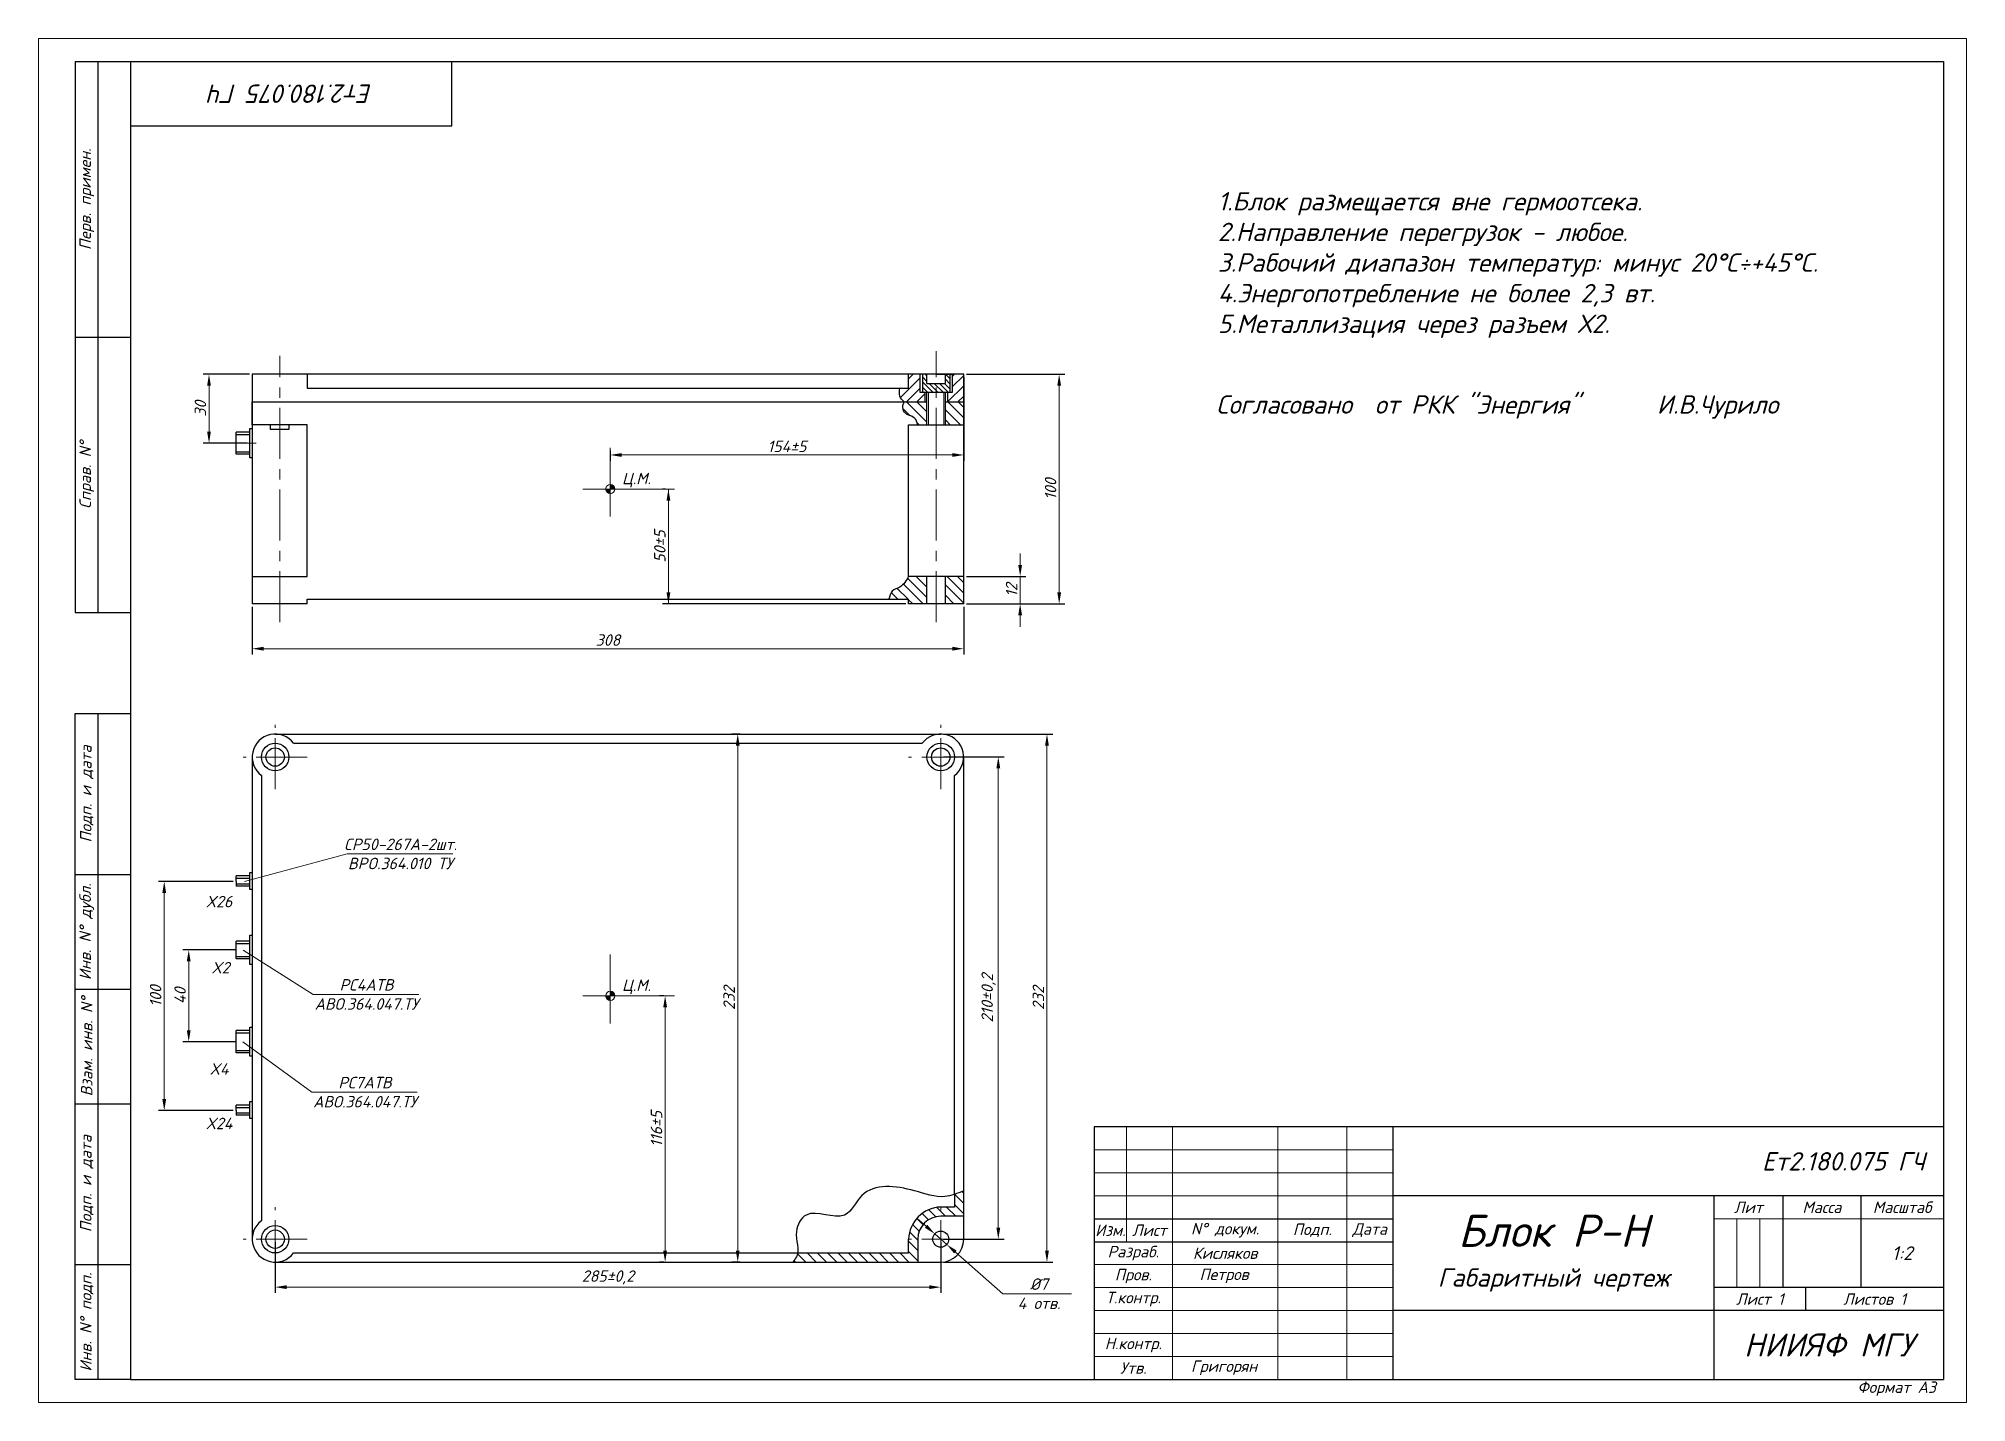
# Model space of a CAD drawing. Header units: millimetres. Extents: x 133 to 553, y -1 to 296.
import ezdxf

# ---------------------------------------------------------------- set-up
doc = ezdxf.new("R2010")
doc.units = ezdxf.units.MM
for name, pattern in [('ACAD_ISO10W100', [18, 12, -3, 0, -3]), ('CENTER', [50.8, 31.75, -6.35, 6.35, -6.35]), ('CENTER2', [28.575, 19.05, -3.175, 3.175, -3.175])]:
    doc.linetypes.add(name, pattern=pattern)
doc.styles.add('Тип А Наклон', font='isocpeur.ttf', dxfattribs={"oblique": 15, "height": 2.5})
doc.dimstyles.new('ISO-25', dxfattribs={"dimtxt": 5, "dimasz": 2.5, "dimexe": 1.25, "dimexo": 0.625, "dimtad": 1, "dimtxsty": 'Тип А Наклон', "dimcen": 2.5, "dimadec": 0, "dimazin": 0, "dimtfac": 1, "dimtmove": 0, "dimatfit": 3, "dimfxl": 1, "dimlwd": 15, "dimarcsym": 0})

# ---------------------------------------------------------------- blocks, each defined once
blk = doc.blocks.new('*D6')
at = {"color": 0, "linetype": 'Continuous', "lineweight": -2, "ltscale": 0.35}
for p, q in [((184.18, 34.11), (184.18, 23.04)), ((329.18, 34.11), (329.18, 23.04))]:
    blk.add_line(p, q, dxfattribs=at)
at = {"color": 0, "linetype": 'Continuous', "lineweight": 15, "ltscale": 0.35}
blk.add_line((186.68, 24.29), (326.68, 24.29), dxfattribs=at)
for points in [[(186.68, 24.7), (186.68, 23.87), (184.18, 24.29)], [(326.68, 24.7), (326.68, 23.87), (329.18, 24.29)]]:
    blk.add_solid(points, dxfattribs=at)
at = {"layer": 'Defpoints', "color": 0, "linetype": 'Continuous', "lineweight": 15, "ltscale": 0.35}
for p in [(184.18, 34.74), (329.18, 34.74), (329.18, 24.29)]:
    blk.add_point(p, dxfattribs=at)
at = {"color": 0, "linetype": 'Continuous', "lineweight": 15, "ltscale": 0.35, "insert": (256.68, 26.41), "char_height": 2.5, "attachment_point": 5, "style": 'Тип А Наклон'}
blk.add_mtext('285%%p0,2', dxfattribs=at)
blk = doc.blocks.new('*D7')
at = {"color": 0, "linetype": 'Continuous', "lineweight": -2, "ltscale": 0.35}
for p, q in [((329.81, 139.74), (342.97, 139.74)), ((329.81, 34.74), (342.97, 34.74))]:
    blk.add_line(p, q, dxfattribs=at)
at = {"color": 0, "linetype": 'Continuous', "lineweight": 15, "ltscale": 0.35}
blk.add_line((341.72, 37.24), (341.72, 137.24), dxfattribs=at)
at = {"color": 0, "linetype": 'Continuous', "lineweight": 30, "ltscale": 0.35}
for points in [[(341.3, 137.24), (342.14, 137.24), (341.72, 139.74)], [(341.3, 37.24), (342.14, 37.24), (341.72, 34.74)]]:
    blk.add_solid(points, dxfattribs=at)
at = {"layer": 'Defpoints', "color": 0, "linetype": 'Continuous', "lineweight": 30, "ltscale": 0.35}
for p in [(329.18, 139.74), (341.72, 139.74), (329.18, 34.74)]:
    blk.add_point(p, dxfattribs=at)
at = {"color": 0, "linetype": 'Continuous', "lineweight": 15, "ltscale": 0.35, "insert": (339.59, 87.24), "char_height": 2.5, "attachment_point": 5, "rotation": 90, "style": 'Тип А Наклон'}
blk.add_mtext('210%%p0,2', dxfattribs=at)
blk = doc.blocks.new('*D8')
at = {"color": 0, "linetype": 'Continuous', "lineweight": 15, "ltscale": 0.35}
for p, q in [((346.48, 181.58), (346.48, 184.08)), ((346.48, 173.08), (346.48, 179.08)), ((346.48, 170.58), (346.48, 168.08))]:
    blk.add_line(p, q, dxfattribs=at)
at = {"color": 0, "linetype": 'Continuous', "lineweight": -2, "ltscale": 0.35}
for p, q in [((334.81, 179.08), (347.73, 179.08)), ((334.81, 173.08), (347.73, 173.08))]:
    blk.add_line(p, q, dxfattribs=at)
at = {"color": 0, "linetype": 'Continuous', "lineweight": 15, "ltscale": 0.35}
for points in [[(346.06, 181.58), (346.9, 181.58), (346.48, 179.08)], [(346.06, 170.58), (346.9, 170.58), (346.48, 173.08)]]:
    blk.add_solid(points, dxfattribs=at)
at = {"layer": 'Defpoints', "color": 0, "linetype": 'Continuous', "lineweight": 15, "ltscale": 0.35}
for p in [(334.18, 179.08), (346.48, 179.08), (334.18, 173.08)]:
    blk.add_point(p, dxfattribs=at)
at = {"color": 0, "linetype": 'Continuous', "lineweight": 15, "ltscale": 0.35, "insert": (344.61, 176.08), "char_height": 2.5, "attachment_point": 5, "rotation": 90, "style": 'Тип А Наклон'}
blk.add_mtext('12', dxfattribs=at)
blk = doc.blocks.new('*D9')
at = {"color": 0, "linetype": 'Continuous', "lineweight": -2, "ltscale": 0.35}
for p, q in [((179.18, 172.46), (179.18, 162.07)), ((334.18, 172.46), (334.18, 162.07))]:
    blk.add_line(p, q, dxfattribs=at)
at = {"color": 0, "linetype": 'Continuous', "lineweight": 15, "ltscale": 0.35}
blk.add_line((181.68, 163.32), (331.68, 163.32), dxfattribs=at)
at = {"color": 0, "linetype": 'Continuous', "lineweight": 30, "ltscale": 0.35}
for points in [[(181.68, 163.74), (181.68, 162.9), (179.18, 163.32)], [(331.68, 163.74), (331.68, 162.9), (334.18, 163.32)]]:
    blk.add_solid(points, dxfattribs=at)
at = {"layer": 'Defpoints', "color": 0, "linetype": 'Continuous', "lineweight": 30, "ltscale": 0.35}
for p in [(179.18, 173.08), (334.18, 173.08), (334.18, 163.32)]:
    blk.add_point(p, dxfattribs=at)
at = {"color": 0, "linetype": 'Continuous', "lineweight": 15, "ltscale": 0.35, "insert": (256.68, 165.2), "char_height": 2.5, "attachment_point": 5, "style": 'Тип А Наклон'}
blk.add_mtext('308', dxfattribs=at)
blk = doc.blocks.new('*D10')
at = {"color": 0, "linetype": 'Continuous', "lineweight": -2, "ltscale": 0.35}
for p, q in [((285.51, 144.74), (283.7, 144.74)), ((285.51, 29.74), (283.7, 29.74))]:
    blk.add_line(p, q, dxfattribs=at)
at = {"color": 0, "linetype": 'Continuous', "lineweight": 15, "ltscale": 0.35}
blk.add_line((284.95, 32.24), (284.95, 142.24), dxfattribs=at)
at = {"color": 0, "linetype": 'Continuous', "lineweight": 30, "ltscale": 0.35}
for points in [[(284.54, 142.24), (285.37, 142.24), (284.95, 144.74)], [(284.54, 32.24), (285.37, 32.24), (284.95, 29.74)]]:
    blk.add_solid(points, dxfattribs=at)
at = {"layer": 'Defpoints', "color": 0, "linetype": 'Continuous', "lineweight": 30, "ltscale": 0.35}
for p in [(284.95, 144.74), (286.13, 144.74), (286.13, 29.74)]:
    blk.add_point(p, dxfattribs=at)
at = {"color": 0, "linetype": 'Continuous', "lineweight": 30, "ltscale": 0.35, "insert": (283.08, 87.24), "char_height": 2.5, "attachment_point": 5, "rotation": 90, "style": 'Тип А Наклон'}
blk.add_mtext('232', dxfattribs=at)
blk = doc.blocks.new('*D11')
at = {"color": 0, "linetype": 'Continuous', "lineweight": -2, "ltscale": 0.35}
for p, q in [((268.86, 87.74), (267.89, 87.74)), ((268.86, 29.74), (267.89, 29.74))]:
    blk.add_line(p, q, dxfattribs=at)
at = {"color": 0, "linetype": 'Continuous', "lineweight": 15, "ltscale": 0.35}
blk.add_line((269.14, 85.24), (269.14, 32.24), dxfattribs=at)
for points in [[(268.72, 85.24), (269.55, 85.24), (269.14, 87.74)], [(268.72, 32.24), (269.55, 32.24), (269.14, 29.74)]]:
    blk.add_solid(points, dxfattribs=at)
at = {"layer": 'Defpoints', "color": 0, "linetype": 'Continuous', "lineweight": 15, "ltscale": 0.35}
for p in [(269.48, 87.74), (269.14, 29.74), (269.48, 29.74)]:
    blk.add_point(p, dxfattribs=at)
at = {"color": 0, "linetype": 'Continuous', "lineweight": 15, "ltscale": 0.35, "insert": (267.26, 58.74), "char_height": 2.5, "attachment_point": 5, "rotation": 90, "style": 'Тип А Наклон'}
blk.add_mtext('116%%p5', dxfattribs=at)
blk = doc.blocks.new('*D12')
at = {"color": 0, "linetype": 'Continuous', "lineweight": -2, "ltscale": 0.35}
for p, q in [((269.23, 198.08), (268.6, 198.08)), ((321.56, 173.08), (268.6, 173.08))]:
    blk.add_line(p, q, dxfattribs=at)
at = {"color": 0, "linetype": 'Continuous', "lineweight": 15, "ltscale": 0.35}
blk.add_line((269.85, 175.58), (269.85, 195.58), dxfattribs=at)
for points in [[(269.44, 195.58), (270.27, 195.58), (269.85, 198.08)], [(269.44, 175.58), (270.27, 175.58), (269.85, 173.08)]]:
    blk.add_solid(points, dxfattribs=at)
at = {"layer": 'Defpoints', "color": 0, "linetype": 'Continuous', "lineweight": 15, "ltscale": 0.35}
for p in [(269.85, 198.08), (269.85, 198.08), (322.18, 173.08)]:
    blk.add_point(p, dxfattribs=at)
at = {"color": 0, "linetype": 'Continuous', "lineweight": 15, "ltscale": 0.35, "insert": (267.98, 185.58), "char_height": 2.5, "attachment_point": 5, "rotation": 90, "style": 'Тип А Наклон'}
blk.add_mtext('50%%p5', dxfattribs=at)
blk = doc.blocks.new('*D13')
at = {"color": 0, "linetype": 'Continuous', "lineweight": -2, "ltscale": 0.35}
for p, q in [((334.18, 222.46), (334.18, 204.26)), ((257.18, 206.46), (257.18, 204.26))]:
    blk.add_line(p, q, dxfattribs=at)
at = {"color": 0, "linetype": 'Continuous', "lineweight": 15, "ltscale": 0.35}
blk.add_line((259.68, 205.51), (331.68, 205.51), dxfattribs=at)
for points in [[(259.68, 205.92), (259.68, 205.09), (257.18, 205.51)], [(331.68, 205.92), (331.68, 205.09), (334.18, 205.51)]]:
    blk.add_solid(points, dxfattribs=at)
at = {"layer": 'Defpoints', "color": 0, "linetype": 'Continuous', "lineweight": 15, "ltscale": 0.35}
for p in [(334.18, 223.08), (257.18, 207.08), (334.18, 205.51)]:
    blk.add_point(p, dxfattribs=at)
at = {"color": 0, "linetype": 'Continuous', "lineweight": 15, "ltscale": 0.35, "insert": (295.68, 207.38), "char_height": 2.5, "attachment_point": 5, "style": 'Тип А Наклон'}
blk.add_mtext('154%%p5', dxfattribs=at)
blk = doc.blocks.new('*D15')
at = {"color": 0, "linetype": 'Continuous', "lineweight": 15, "ltscale": 0.35}
for p, q in [((325.99, 37.54), (324.11, 39.19)), ((327.87, 35.89), (330.5, 33.58)), ((342.69, 22.86), (332.37, 31.93))]:
    blk.add_line(p, q, dxfattribs=at)
for points in [[(326.26, 37.86), (325.71, 37.23), (327.87, 35.89)], [(332.65, 32.24), (332.1, 31.62), (330.5, 33.58)]]:
    blk.add_solid(points, dxfattribs=at)
at = {"layer": 'Defpoints', "color": 0, "linetype": 'Continuous', "lineweight": 15, "ltscale": 0.35}
for p in [(327.87, 35.89), (330.5, 33.58)]:
    blk.add_point(p, dxfattribs=at)
blk = doc.blocks.new('*D16')
at = {"color": 0, "linetype": 'Continuous', "lineweight": -2, "ltscale": 0.35}
for p, q in [((334.81, 223.08), (356.23, 223.08)), ((334.81, 173.08), (356.23, 173.08))]:
    blk.add_line(p, q, dxfattribs=at)
at = {"color": 0, "linetype": 'Continuous', "lineweight": 15, "ltscale": 0.35}
blk.add_line((354.98, 175.58), (354.98, 220.58), dxfattribs=at)
at = {"color": 0, "linetype": 'Continuous', "lineweight": 30, "ltscale": 0.35}
for points in [[(354.57, 220.58), (355.4, 220.58), (354.98, 223.08)], [(354.57, 175.58), (355.4, 175.58), (354.98, 173.08)]]:
    blk.add_solid(points, dxfattribs=at)
at = {"layer": 'Defpoints', "color": 0, "linetype": 'Continuous', "lineweight": 30, "ltscale": 0.35}
for p in [(334.18, 223.08), (354.98, 223.08), (334.18, 173.08)]:
    blk.add_point(p, dxfattribs=at)
at = {"color": 0, "linetype": 'Continuous', "lineweight": 15, "ltscale": 0.35, "insert": (353.11, 198.08), "char_height": 2.5, "attachment_point": 5, "rotation": 90, "style": 'Тип А Наклон'}
blk.add_mtext('100', dxfattribs=at)
blk = doc.blocks.new('*D17')
at = {"color": 0, "linetype": 'Continuous', "lineweight": -2, "ltscale": 0.35}
for p, q in [((175.68, 97.74), (164.1, 97.74)), ((175.68, 77.74), (164.1, 77.74))]:
    blk.add_line(p, q, dxfattribs=at)
at = {"color": 0, "linetype": 'Continuous', "lineweight": 15, "ltscale": 0.35}
blk.add_line((165.35, 95.24), (165.35, 80.24), dxfattribs=at)
at = {"color": 0, "linetype": 'Continuous', "lineweight": 30, "ltscale": 0.35}
for points in [[(164.93, 95.24), (165.76, 95.24), (165.35, 97.74)], [(164.93, 80.24), (165.76, 80.24), (165.35, 77.74)]]:
    blk.add_solid(points, dxfattribs=at)
at = {"layer": 'Defpoints', "color": 0, "linetype": 'Continuous', "lineweight": 30, "ltscale": 0.35}
for p in [(176.31, 97.74), (165.35, 77.74), (176.31, 77.74)]:
    blk.add_point(p, dxfattribs=at)
at = {"color": 0, "linetype": 'Continuous', "lineweight": 15, "ltscale": 0.35, "insert": (163.47, 87.74), "char_height": 2.5, "attachment_point": 5, "rotation": 90, "style": 'Тип А Наклон'}
blk.add_mtext('40', dxfattribs=at)
blk = doc.blocks.new('*D18')
at = {"color": 0, "linetype": 'Continuous', "lineweight": -2, "ltscale": 0.35}
for p, q in [((329.81, 144.74), (353.57, 144.74)), ((329.81, 29.74), (353.57, 29.74))]:
    blk.add_line(p, q, dxfattribs=at)
at = {"color": 0, "linetype": 'Continuous', "lineweight": 15, "ltscale": 0.35}
blk.add_line((352.32, 142.24), (352.32, 32.24), dxfattribs=at)
at = {"color": 0, "linetype": 'Continuous', "lineweight": 30, "ltscale": 0.35}
for points in [[(351.91, 142.24), (352.74, 142.24), (352.32, 144.74)], [(351.91, 32.24), (352.74, 32.24), (352.32, 29.74)]]:
    blk.add_solid(points, dxfattribs=at)
at = {"layer": 'Defpoints', "color": 0, "linetype": 'Continuous', "lineweight": 30, "ltscale": 0.35}
for p in [(329.18, 144.74), (329.18, 29.74), (352.32, 29.74)]:
    blk.add_point(p, dxfattribs=at)
at = {"color": 0, "linetype": 'Continuous', "lineweight": 15, "ltscale": 0.35, "insert": (350.45, 87.24), "char_height": 2.5, "attachment_point": 5, "rotation": 90, "style": 'Тип А Наклон'}
blk.add_mtext('232', dxfattribs=at)
blk = doc.blocks.new('*D24')
at = {"color": 0, "linetype": 'Continuous', "lineweight": -2, "ltscale": 0.35}
for p, q in [((178.56, 223.08), (168.52, 223.08)), ((178.06, 208.08), (168.52, 208.08))]:
    blk.add_line(p, q, dxfattribs=at)
at = {"color": 0, "linetype": 'Continuous', "lineweight": 15, "ltscale": 0.35}
blk.add_line((169.77, 210.58), (169.77, 220.58), dxfattribs=at)
for points in [[(169.35, 220.58), (170.18, 220.58), (169.77, 223.08)], [(169.35, 210.58), (170.18, 210.58), (169.77, 208.08)]]:
    blk.add_solid(points, dxfattribs=at)
at = {"layer": 'Defpoints', "color": 0, "linetype": 'Continuous', "lineweight": 15, "ltscale": 0.35}
for p in [(169.77, 223.08), (179.18, 223.08), (178.68, 208.08)]:
    blk.add_point(p, dxfattribs=at)
at = {"color": 0, "linetype": 'Continuous', "lineweight": 15, "ltscale": 0.35, "insert": (167.89, 215.58), "char_height": 2.5, "attachment_point": 5, "rotation": 90, "style": 'Тип А Наклон'}
blk.add_mtext('30', dxfattribs=at)
blk = doc.blocks.new('*D25')
at = {"color": 0, "linetype": 'Continuous', "lineweight": -2, "ltscale": 0.35}
for p, q in [((175.06, 112.64), (158.77, 112.64)), ((175.06, 62.74), (158.77, 62.74))]:
    blk.add_line(p, q, dxfattribs=at)
at = {"color": 0, "linetype": 'Continuous', "lineweight": 15, "ltscale": 0.35}
blk.add_line((160.02, 110.14), (160.02, 65.24), dxfattribs=at)
for points in [[(159.6, 110.14), (160.43, 110.14), (160.02, 112.64)], [(159.6, 65.24), (160.43, 65.24), (160.02, 62.74)]]:
    blk.add_solid(points, dxfattribs=at)
at = {"layer": 'Defpoints', "color": 0, "linetype": 'Continuous', "lineweight": 15, "ltscale": 0.35}
for p in [(175.68, 112.64), (160.02, 62.74), (175.68, 62.74)]:
    blk.add_point(p, dxfattribs=at)
at = {"color": 0, "linetype": 'Continuous', "lineweight": 15, "ltscale": 0.35, "insert": (158.14, 87.69), "char_height": 2.5, "attachment_point": 5, "rotation": 90, "style": 'Тип А Наклон'}
blk.add_mtext('100', dxfattribs=at)

msp = doc.modelspace()

# ---------------------------------------------------------------- hatches: boundary and pattern name
at = {"linetype": 'Continuous', "lineweight": 15, "ltscale": 0.35}
h = msp.add_hatch(dxfattribs=at)
h.set_pattern_fill('ANSI31', color=256, scale=0.5, style=0)
h.set_pattern_definition([(45, (4, -40), (-1.122532, 1.122532), [])])
edge = h.paths.add_edge_path()
edge.add_line((325.681, 219.08), (324.681, 219.08))
edge.add_line((324.681, 219.08), (324.681, 223.08))
edge.add_line((324.681, 223.08), (322.181, 223.08))
edge.add_line((322.181, 223.08), (322.181, 220.08))
edge.add_line((322.181, 220.08), (320.281, 220.08))
edge.add_spline(control_points=[(320.281, 220.08), (320.188, 219.462), (320.014, 218.306), (320.815, 217.469), (321.188, 217.08)], knot_values=[0, 0, 0, 0, 1.7641086, 3.2966408, 3.2966408, 3.2966408, 3.2966408], degree=3, periodic=0)
edge.add_line((321.188, 217.08), (325.681, 217.08))
edge.add_line((325.681, 217.08), (325.681, 219.08))
h.paths.add_polyline_path([(334.181, 223.08), (331.681, 223.08), (331.681, 219.08), (330.681, 219.08), (330.681, 217.08), (334.181, 217.08)])
h = msp.add_hatch(dxfattribs=at)
h.set_pattern_fill('ANSI31', color=256, scale=0.25, angle=90, style=0)
h.set_pattern_definition([(135, (4, -40), (-0.561266, -0.561266), [])])
h.paths.add_polyline_path([(331.181, 219.08), (331.181, 223.08), (330.181, 223.08), (330.181, 221.08), (326.181, 221.08), (326.181, 223.08), (325.181, 223.08), (325.181, 219.08)])
h = msp.add_hatch(dxfattribs=at)
h.set_pattern_fill('ANSI31', color=256, scale=0.5, angle=90, style=0)
edge = h.paths.add_edge_path()
edge.add_line((326.181, 217.08), (321.188, 217.08))
edge.add_spline(control_points=[(321.188, 217.08), (321.085, 216.813), (320.807, 216.088), (321.155, 214.206), (323.583, 214.025), (324.017, 212.615), (324.181, 212.08)], knot_values=[0, 0, 0, 0, 0.8601311, 2.336346, 4.918624, 6.4983913, 6.4983913, 6.4983913, 6.4983913], degree=3, periodic=0)
edge.add_line((324.181, 212.08), (326.181, 212.08))
edge.add_line((326.181, 212.08), (326.181, 217.08))
h.paths.add_polyline_path([(334.181, 217.08), (330.181, 217.08), (330.181, 212.08), (334.181, 212.08)])
edge = h.paths.add_edge_path()
edge.add_line((326.181, 179.08), (322.181, 179.08))
edge.add_spline(control_points=[(322.181, 179.08), (321.666, 178.176), (320.824, 176.699), (318.349, 176.084), (318.037, 174.749), (317.881, 174.08)], knot_values=[0, 0, 0, 0, 3.0024989, 4.9023863, 6.8079568, 6.8079568, 6.8079568, 6.8079568], degree=3, periodic=0)
edge.add_line((317.881, 174.08), (322.181, 174.08))
edge.add_line((322.181, 174.08), (322.181, 173.08))
edge.add_line((322.181, 173.08), (326.181, 173.08))
edge.add_line((326.181, 173.08), (326.181, 179.08))
h.paths.add_polyline_path([(334.181, 179.08), (330.181, 179.08), (330.181, 173.08), (334.181, 173.08)])
h = msp.add_hatch(color=256, dxfattribs=at)
h.paths.add_polyline_path([(257.181, 197.08), (257.181, 198.08), (256.181, 198.08, 0.4142136)])
h.paths.add_polyline_path([(257.181, 199.08), (257.181, 198.08), (258.181, 198.08, 0.4142136)])
h = msp.add_hatch(color=256, dxfattribs=at)
h.paths.add_polyline_path([(257.181, 86.737), (257.181, 87.737), (256.181, 87.737, 0.4142136)])
h.paths.add_polyline_path([(257.181, 88.737), (257.181, 87.737), (258.181, 87.737, 0.4142136)])
h = msp.add_hatch(dxfattribs=at)
h.set_pattern_fill('ANSI31', color=256, scale=0.5, angle=90, style=0)
h.set_pattern_definition([(135, (4, 0), (-1.122532, -1.122532), [])])
edge = h.paths.add_edge_path()
edge.add_spline(control_points=[(334.181, 45.273), (333.515, 45.002), (332.848, 44.731), (332.181, 44.508)], knot_values=[0, 0, 0, 0, 2.0882816, 2.0882816, 2.0882816, 2.0882816], degree=3, periodic=0)
edge.add_line((332.181, 44.508), (332.181, 41.737))
edge.add_line((332.181, 41.737), (329.181, 41.737))
edge.add_line((329.181, 41.737), (329.181, 39.737))
edge.add_line((329.181, 39.737), (334.181, 39.737))
edge.add_line((334.181, 39.737), (334.181, 45.273))
edge = h.paths.add_edge_path()
edge.add_line((324.181, 34.737), (322.181, 34.737))
edge.add_line((322.181, 34.737), (322.181, 31.737))
edge.add_line((322.181, 31.737), (297.99, 31.737))
edge.add_spline(control_points=[(297.99, 31.737), (297.988, 31.726), (297.987, 31.715), (297.985, 31.705)], knot_values=[45.3107403, 45.3107403, 45.3107403, 45.3107403, 45.3452374, 45.3452374, 45.3452374, 45.3452374], degree=3, periodic=0)
edge.add_spline(control_points=[(297.953, 31.529), (297.965, 31.587), (297.976, 31.646), (297.985, 31.705)], knot_values=[45.3452374, 45.3452374, 45.3452374, 45.3452374, 45.5368296, 45.5368296, 45.5368296, 45.5368296], degree=3, periodic=0)
edge.add_spline(control_points=[(297.939, 31.469), (297.943, 31.484), (297.947, 31.5), (297.95, 31.515)], knot_values=[45.5520993, 45.5520993, 45.5520993, 45.5520993, 45.6032189, 45.6032189, 45.6032189, 45.6032189], degree=3, periodic=0)
edge.add_spline(control_points=[(297.933, 31.443), (297.935, 31.448), (297.936, 31.454), (297.937, 31.459)], knot_values=[45.6144489, 45.6144489, 45.6144489, 45.6144489, 45.6320964, 45.6320964, 45.6320964, 45.6320964], degree=3, periodic=0)
edge.add_spline(control_points=[(297.925, 31.411), (297.928, 31.421), (297.931, 31.432), (297.933, 31.443)], knot_values=[45.6320964, 45.6320964, 45.6320964, 45.6320964, 45.6677012, 45.6677012, 45.6677012, 45.6677012], degree=3, periodic=0)
edge.add_spline(control_points=[(297.922, 31.399), (297.912, 31.36), (297.902, 31.322), (297.89, 31.284)], knot_values=[45.6811757, 45.6811757, 45.6811757, 45.6811757, 45.8092809, 45.8092809, 45.8092809, 45.8092809], degree=3, periodic=0)
edge.add_spline(control_points=[(297.89, 31.284), (297.878, 31.245), (297.866, 31.207), (297.853, 31.169)], knot_values=[45.8092809, 45.8092809, 45.8092809, 45.8092809, 45.9393537, 45.9393537, 45.9393537, 45.9393537], degree=3, periodic=0)
edge.add_spline(control_points=[(297.836, 31.121), (297.84, 31.132), (297.844, 31.143), (297.848, 31.154)], knot_values=[45.9557541, 45.9557541, 45.9557541, 45.9557541, 45.9933461, 45.9933461, 45.9933461, 45.9933461], degree=3, periodic=0)
edge.add_spline(control_points=[(297.826, 31.096), (297.829, 31.105), (297.832, 31.113), (297.836, 31.121)], knot_values=[45.9933461, 45.9933461, 45.9933461, 45.9933461, 46.0220528, 46.0220528, 46.0220528, 46.0220528], degree=3, periodic=0)
edge.add_spline(control_points=[(297.816, 31.07), (297.819, 31.079), (297.823, 31.087), (297.826, 31.096)], knot_values=[46.0220528, 46.0220528, 46.0220528, 46.0220528, 46.0525989, 46.0525989, 46.0525989, 46.0525989], degree=3, periodic=0)
edge.add_spline(control_points=[(297.816, 31.07), (297.815, 31.067), (297.814, 31.065), (297.813, 31.063)], knot_values=[46.0525989, 46.0525989, 46.0525989, 46.0525989, 46.0603306, 46.0603306, 46.0603306, 46.0603306], degree=3, periodic=0)
edge.add_spline(control_points=[(297.813, 31.063), (297.797, 31.023), (297.781, 30.984), (297.763, 30.945)], knot_values=[46.0603306, 46.0603306, 46.0603306, 46.0603306, 46.1960042, 46.1960042, 46.1960042, 46.1960042], degree=3, periodic=0)
edge.add_spline(control_points=[(297.763, 30.945), (297.752, 30.921), (297.736, 30.888), (297.72, 30.855), (297.715, 30.846)], knot_values=[46.1960042, 46.1960042, 46.1960042, 46.1960042, 46.2805684, 46.3126689, 46.3126689, 46.3126689, 46.3126689], degree=3, periodic=0)
edge.add_spline(control_points=[(297.698, 30.811), (297.702, 30.82), (297.707, 30.829), (297.712, 30.838)], knot_values=[46.3213147, 46.3213147, 46.3213147, 46.3213147, 46.3531648, 46.3531648, 46.3531648, 46.3531648], degree=3, periodic=0)
edge.add_spline(control_points=[(297.688, 30.792), (297.691, 30.798), (297.694, 30.803), (297.697, 30.809)], knot_values=[46.3557023, 46.3557023, 46.3557023, 46.3557023, 46.3756074, 46.3756074, 46.3756074, 46.3756074], degree=3, periodic=0)
edge.add_spline(control_points=[(297.672, 30.762), (297.677, 30.772), (297.682, 30.782), (297.688, 30.792)], knot_values=[46.3756074, 46.3756074, 46.3756074, 46.3756074, 46.4109271, 46.4109271, 46.4109271, 46.4109271], degree=3, periodic=0)
edge.add_spline(control_points=[(297.665, 30.751), (297.667, 30.755), (297.67, 30.758), (297.672, 30.762)], knot_values=[46.4109271, 46.4109271, 46.4109271, 46.4109271, 46.4243555, 46.4243555, 46.4243555, 46.4243555], degree=3, periodic=0)
edge.add_spline(control_points=[(297.665, 30.751), (297.645, 30.714), (297.624, 30.678), (297.603, 30.642)], knot_values=[46.4243555, 46.4243555, 46.4243555, 46.4243555, 46.554147, 46.554147, 46.554147, 46.554147], degree=3, periodic=0)
edge.add_spline(control_points=[(297.603, 30.642), (297.581, 30.606), (297.559, 30.571), (297.536, 30.536)], knot_values=[46.554147, 46.554147, 46.554147, 46.554147, 46.6823546, 46.6823546, 46.6823546, 46.6823546], degree=3, periodic=0)
edge.add_spline(control_points=[(297.507, 30.492), (297.514, 30.502), (297.52, 30.512), (297.527, 30.522)], knot_values=[46.6989157, 46.6989157, 46.6989157, 46.6989157, 46.735673, 46.735673, 46.735673, 46.735673], degree=3, periodic=0)
edge.add_spline(control_points=[(297.492, 30.469), (297.497, 30.477), (297.502, 30.484), (297.507, 30.492)], knot_values=[46.735673, 46.735673, 46.735673, 46.735673, 46.7630802, 46.7630802, 46.7630802, 46.7630802], degree=3, periodic=0)
edge.add_spline(control_points=[(297.465, 30.43), (297.474, 30.443), (297.483, 30.456), (297.492, 30.469)], knot_values=[46.7634642, 46.7634642, 46.7634642, 46.7634642, 46.8108463, 46.8108463, 46.8108463, 46.8108463], degree=3, periodic=0)
edge.add_spline(control_points=[(297.459, 30.421), (297.424, 30.37), (297.387, 30.32), (297.35, 30.269)], knot_values=[46.8220209, 46.8220209, 46.8220209, 46.8220209, 47.007746, 47.007746, 47.007746, 47.007746], degree=3, periodic=0)
edge.add_spline(control_points=[(297.35, 30.269), (297.311, 30.216), (297.27, 30.164), (297.229, 30.111)], knot_values=[47.007746, 47.007746, 47.007746, 47.007746, 47.2037682, 47.2037682, 47.2037682, 47.2037682], degree=3, periodic=0)
edge.add_spline(control_points=[(297.229, 30.111), (297.223, 30.103), (297.217, 30.096), (297.211, 30.088)], knot_values=[47.2037682, 47.2037682, 47.2037682, 47.2037682, 47.2324061, 47.2324061, 47.2324061, 47.2324061], degree=3, periodic=0)
edge.add_spline(control_points=[(297.211, 30.088), (297.199, 30.072), (297.186, 30.056), (297.174, 30.04)], knot_values=[47.2324061, 47.2324061, 47.2324061, 47.2324061, 47.2916089, 47.2916089, 47.2916089, 47.2916089], degree=3, periodic=0)
edge.add_spline(control_points=[(297.174, 30.04), (297.164, 30.028), (297.155, 30.017), (297.145, 30.005)], knot_values=[47.2916089, 47.2916089, 47.2916089, 47.2916089, 47.3361923, 47.3361923, 47.3361923, 47.3361923], degree=3, periodic=0)
edge.add_spline(control_points=[(297.145, 30.005), (297.134, 29.991), (297.123, 29.977), (297.111, 29.963)], knot_values=[47.3361923, 47.3361923, 47.3361923, 47.3361923, 47.3884718, 47.3884718, 47.3884718, 47.3884718], degree=3, periodic=0)
edge.add_spline(control_points=[(297.106, 29.956), (297.047, 29.883), (296.987, 29.81), (296.927, 29.737)], knot_values=[47.3971893, 47.3971893, 47.3971893, 47.3971893, 47.6714467, 47.6714467, 47.6714467, 47.6714467], degree=3, periodic=0)
edge.add_line((296.927, 29.737), (324.181, 29.737))
edge.add_line((324.181, 29.737), (324.181, 34.737))
h.paths.add_polyline_path([(329.181, 39.737), (329.181, 41.737, 0.395541), (322.181, 34.737), (324.181, 34.737, -0.4142136)])

# ---------------------------------------------------------------- linework, layer by layer
at = {"lineweight": 15}
for p, q in [((132.635, 296.186), (132.635, -0.814)), ((552.635, 296.186), (132.635, 296.186)), ((552.635, -0.814), (552.635, 296.186)), ((369.635, 59.186), (369.635, 34.186)), ((379.635, 59.186), (379.635, 4.186)), ((402.635, 59.186), (402.635, 4.186)), ((417.635, 59.186), (417.635, 4.186)), ((362.635, 54.186), (427.635, 54.186)), ((362.635, 49.186), (427.635, 49.186)), ((362.635, 44.186), (427.635, 44.186)), ((547.635, 39.186), (497.635, 39.186)), ((362.635, 29.186), (427.635, 29.186)), ((362.635, 24.186), (427.635, 24.186)), ((362.635, 19.186), (427.635, 19.186)), ((362.635, 14.186), (427.635, 14.186)), ((362.635, 9.186), (427.635, 9.186)), ((132.635, -0.814), (552.635, -0.814))]:
    msp.add_line(p, q, dxfattribs=at)
at = {"lineweight": 18}
msp.add_line((552.635, 296.186), (547.635, 296.186), dxfattribs=at)
at = {"lineweight": 30}
for p, q in [((140.635, 291.186), (152.635, 291.186)), ((140.635, 291.186), (140.635, 231.186)), ((145.635, 171.186), (145.635, 291.186)), ((152.635, 291.186), (547.635, 291.186)), ((152.635, 291.186), (152.635, 4.186)), ((222.635, 277.186), (222.635, 291.186)), ((547.635, 291.186), (547.635, 4.186)), ((152.635, 277.186), (222.635, 277.186)), ((140.635, 231.186), (140.635, 171.186)), ((140.635, 231.186), (152.635, 231.186)), ((140.635, 171.186), (152.635, 171.186)), ((140.635, 114.186), (140.635, 149.186)), ((140.635, 149.186), (152.635, 149.186)), ((145.635, 4.186), (145.635, 149.186)), ((140.635, 89.186), (140.635, 114.186)), ((140.635, 114.186), (152.635, 114.186)), ((140.635, 64.186), (140.635, 89.186)), ((140.635, 89.186), (152.635, 89.186)), ((140.635, 29.186), (140.635, 64.186)), ((140.635, 64.186), (152.635, 64.186)), ((547.635, 59.186), (362.635, 59.186)), ((362.635, 59.186), (362.635, 4.186)), ((427.635, 59.186), (427.635, 4.186)), ((547.635, 44.186), (427.635, 44.186)), ((497.635, 44.186), (497.635, 4.186)), ((512.635, 44.186), (512.635, 24.186)), ((529.635, 44.186), (529.635, 24.186)), ((362.635, 39.186), (427.635, 39.186)), ((362.635, 34.186), (427.635, 34.186)), ((140.635, 4.186), (140.635, 29.186)), ((140.635, 29.186), (152.635, 29.186)), ((547.635, 24.186), (497.635, 24.186)), ((517.635, 19.186), (517.635, 24.186)), ((497.635, 19.186), (427.635, 19.186)), ((547.635, 19.186), (497.635, 19.186)), ((145.635, 4.186), (140.635, 4.186)), ((152.635, 4.186), (145.635, 4.186)), ((152.635, 4.186), (547.635, 4.186))]:
    msp.add_line(p, q, dxfattribs=at)
at = {"linetype": 'CENTER', "lineweight": 15, "ltscale": 0.35}
for p, q in [((185.181, 169.08), (185.181, 227.08)), ((328.181, 169.08), (328.181, 228.08)), ((174.934, 208.08), (180.042, 208.08)), ((184.181, 132.737), (184.181, 146.737)), ((329.181, 132.737), (329.181, 146.737)), ((191.181, 139.737), (177.181, 139.737)), ((336.181, 139.737), (322.181, 139.737)), ((184.181, 27.737), (184.181, 41.737)), ((329.181, 27.737), (329.181, 41.737)), ((191.181, 34.737), (177.181, 34.737)), ((336.181, 34.737), (322.181, 34.737))]:
    msp.add_line(p, q, dxfattribs=at)
at = {"linetype": 'Continuous', "lineweight": 30, "ltscale": 0.35}
for p, q in [((334.181, 223.08), (179.181, 223.08)), ((179.181, 223.08), (179.181, 173.08)), ((179.181, 223.08), (179.181, 208.08)), ((191.181, 223.08), (191.181, 220.08)), ((322.181, 220.08), (322.181, 223.08)), ((324.681, 219.08), (324.681, 223.08)), ((325.181, 223.08), (325.181, 219.08)), ((326.181, 221.08), (326.181, 223.08)), ((328.181, 223.08), (331.681, 223.08)), ((330.181, 221.08), (330.181, 223.08)), ((331.181, 223.08), (331.181, 219.08)), ((331.681, 223.08), (331.681, 219.08)), ((334.181, 173.08), (334.181, 223.08)), ((191.181, 220.08), (322.181, 220.08)), ((331.681, 219.08), (324.681, 219.08)), ((325.681, 219.08), (325.681, 217.08)), ((326.181, 221.08), (330.181, 221.08)), ((326.181, 212.08), (326.181, 219.08)), ((330.181, 212.08), (330.181, 219.08)), ((330.681, 219.08), (330.681, 217.08)), ((179.181, 212.08), (179.181, 217.08)), ((179.181, 217.08), (326.181, 217.08)), ((330.181, 217.08), (334.181, 217.08)), ((175.681, 208.08), (175.681, 210.501)), ((178.681, 210.501), (175.681, 210.501)), ((175.681, 210.001), (178.681, 210.001)), ((178.681, 204.909), (178.681, 211.251)), ((178.681, 211.251), (179.181, 211.251)), ((191.181, 212.08), (179.181, 212.08)), ((187.181, 212.08), (183.181, 212.08)), ((183.181, 211.08), (183.181, 212.08)), ((187.181, 211.08), (183.181, 211.08)), ((187.181, 212.08), (187.181, 211.08)), ((191.181, 179.08), (191.181, 212.08)), ((322.181, 179.08), (322.181, 212.08)), ((322.181, 212.08), (334.181, 212.08)), ((175.681, 205.659), (175.681, 208.08)), ((175.681, 206.159), (178.681, 206.159)), ((178.681, 205.659), (175.681, 205.659)), ((179.181, 204.909), (178.681, 204.909)), ((179.181, 179.08), (191.181, 179.08)), ((334.181, 179.08), (322.181, 179.08)), ((326.181, 173.08), (326.181, 179.08)), ((330.181, 173.08), (330.181, 179.08)), ((191.181, 173.08), (179.181, 173.08)), ((191.181, 173.08), (191.181, 174.08)), ((191.181, 174.08), (322.181, 174.08)), ((322.181, 173.08), (322.181, 174.08)), ((334.181, 173.08), (322.181, 173.08)), ((184.181, 144.737), (329.181, 144.737)), ((179.181, 139.737), (179.181, 34.737)), ((188.197, 142.716), (325.166, 142.716)), ((334.181, 34.737), (334.181, 139.737)), ((181.181, 135.737), (181.181, 38.737)), ((332.181, 44.508), (332.181, 135.737)), ((175.681, 112.64), (175.681, 113.83)), ((178.681, 113.83), (175.681, 113.83)), ((178.681, 110.89), (178.681, 114.58)), ((178.681, 114.58), (179.181, 114.58)), ((175.681, 113.33), (178.681, 113.33)), ((175.681, 112.64), (175.681, 111.64)), ((175.681, 112.14), (178.681, 112.14)), ((178.681, 111.64), (175.681, 111.64)), ((179.181, 110.89), (178.681, 110.89)), ((178.681, 94.565), (178.681, 100.908)), ((178.681, 100.908), (179.181, 100.908)), ((175.681, 97.737), (175.681, 99.658)), ((178.681, 99.658), (175.681, 99.658)), ((175.681, 99.158), (178.681, 99.158)), ((175.681, 95.815), (175.681, 97.737)), ((175.681, 96.315), (178.681, 96.315)), ((178.681, 95.815), (175.681, 95.815)), ((179.181, 94.565), (178.681, 94.565)), ((175.681, 77.737), (175.681, 80.158)), ((178.681, 80.158), (175.681, 80.158)), ((178.681, 74.565), (178.681, 80.908)), ((178.681, 80.908), (179.181, 80.908)), ((175.681, 79.658), (178.681, 79.658)), ((175.681, 75.315), (175.681, 77.737)), ((175.681, 75.815), (178.681, 75.815)), ((178.681, 75.315), (175.681, 75.315)), ((179.181, 74.565), (178.681, 74.565)), ((175.681, 62.744), (175.681, 63.935)), ((178.681, 63.935), (175.681, 63.935)), ((175.681, 63.435), (178.681, 63.435)), ((178.681, 60.994), (178.681, 64.685)), ((178.681, 64.685), (179.181, 64.685)), ((175.681, 62.744), (175.681, 61.744)), ((175.681, 62.244), (178.681, 62.244)), ((178.681, 61.744), (175.681, 61.744)), ((179.181, 60.994), (178.681, 60.994)), ((332.181, 44.508), (332.181, 41.737)), ((332.181, 41.737), (329.181, 41.737)), ((334.181, 39.737), (329.181, 39.737)), ((322.181, 31.737), (322.181, 34.737)), ((324.181, 34.737), (324.181, 29.737)), ((184.181, 29.737), (329.181, 29.737)), ((188.181, 31.737), (297.99, 31.737)), ((297.99, 31.737), (322.181, 31.737))]:
    msp.add_line(p, q, dxfattribs=at)
at = {"linetype": 'Continuous', "lineweight": 15, "ltscale": 0.35}
for p, q in [((334.181, 173.08), (334.181, 223.08)), ((326.481, 212.08), (326.481, 219.08)), ((329.881, 212.08), (329.881, 219.08)), ((257.181, 192.08), (257.181, 207.08)), ((271.181, 198.08), (251.181, 198.08)), ((268.855, 198.08), (257.181, 198.08)), ((269.852, 173.08), (269.852, 198.08)), ((177.521, 112.591), (199.86, 118.635)), ((222.86, 118.635), (199.86, 118.635)), ((177.232, 97.64), (192.478, 88.031)), ((257.181, 81.737), (257.181, 96.737)), ((215.478, 88.031), (192.478, 88.031)), ((271.181, 87.737), (251.181, 87.737)), ((177.171, 77.744), (192.141, 66.748)), ((215.141, 66.748), (192.141, 66.748)), ((497.635, 39.186), (502.635, 39.186)), ((502.635, 39.186), (507.635, 39.186)), ((502.635, 39.186), (502.635, 24.186)), ((507.635, 39.186), (507.635, 24.186)), ((342.69, 22.861), (357.69, 22.861))]:
    msp.add_line(p, q, dxfattribs=at)
at = {"linetype": 'CENTER2', "lineweight": 15, "ltscale": 0.35}
msp.add_line((328.181, 173.08), (330.181, 173.08), dxfattribs=at)
at = {"linetype": 'Continuous', "lineweight": 15, "ltscale": 0.35}
for centre in [(257.181, 198.08), (257.181, 87.737)]:
    msp.add_circle(centre, 1, dxfattribs=at)
at = {"linetype": 'Continuous', "lineweight": 30, "ltscale": 0.35}
for centre, radius in [((184.181, 139.737), 3), ((184.181, 139.737), 2), ((329.181, 139.737), 3), ((329.181, 139.737), 2), ((184.181, 34.737), 3), ((184.181, 34.737), 2), ((329.181, 34.737), 1.75)]:
    msp.add_circle(centre, radius, dxfattribs=at)
for centre, radius, start, end in [((184.181, 139.737), 5, 36.5794, 233.1301), ((329.181, 139.737), 5, 306.8699, 143.4206), ((184.181, 34.737), 5, 126.8699, 323.1301), ((329.414, 34.505), 7.236, 91.83834, 178.16166), ((329.181, 34.737), 5, 90, 180), ((329.181, 34.737), 5, 270, 360)]:
    msp.add_arc(centre, radius, start, end, dxfattribs=at)
for points in [[(321.188, 217.08), (320.281, 218.316), (320.281, 220.08)], [(324.181, 212.08), (323.492, 213.501), (321.27, 214.817), (320.941, 216.256), (321.188, 217.08)], [(322.181, 179.08), (320.282, 176.755), (318.618, 175.837), (317.881, 174.08)], [(334.181, 45.273), (330.081, 44.022), (323.437, 45.273), (311.979, 44.214), (308.224, 39.981), (299.847, 39.981), (297.729, 36.421), (297.729, 30.873), (296.927, 29.737)]]:
    msp.add_spline(points, degree=3, dxfattribs=at)

# ---------------------------------------------------------------- texts
at = {"linetype": 'CENTER', "lineweight": 15, "ltscale": 0.35, "insert": (187.635, 284.186), "char_height": 4, "width": 70, "attachment_point": 5, "rotation": 180, "style": 'Тип А Наклон'}
msp.add_mtext('Ет2.180.075 ГЧ', dxfattribs=at)
at = {"lineweight": 18, "char_height": 2.5, "attachment_point": 5, "rotation": 90, "style": 'Тип А Наклон'}
for s, insert, width in [('{\\fISOCPEUR|b0|i0|c204|p34;Перв. примен.}', (143.135, 261.186), 60), ('{\\fISOCPEUR|b0|i0|c204|p34;Справ.\\fISOCPEUR|b0|i0|c0|p34; N%%D}', (143.135, 201.186), 60), ('{\\fISOCPEUR|b0|i0|c204|p34;Подп. и дата}', (143.135, 131.686), 35), ('{\\fISOCPEUR|b0|i0|c204|p34;Инв. \\fISOCPEUR|b0|i0|c0|p34;N%%D\\fISOCPEUR|b0|i0|c204|p34; дубл.}', (143.135, 101.686), 25), ('{\\fISOCPEUR|b0|i0|c204|p34;Взам. инв. \\fISOCPEUR|b0|i0|c0|p34;N%%D}', (143.135, 76.686), 25), ('{\\fISOCPEUR|b0|i0|c204|p34;Подп. и дата}', (143.135, 46.817), 34.73809), ('{\\fISOCPEUR|b0|i0|c204|p34;Инв. \\fISOCPEUR|b0|i0|c0|p34;N%%D\\fISOCPEUR|b0|i0|c204|p34; подп.}', (143.135, 16.686), 25)]:
    msp.add_mtext(s, dxfattribs=dict(at, insert=insert, width=width))
at = {"lineweight": 18, "style": 'Тип А Наклон'}
for s, insert, char_height, width, attachment_point in [('1.Блок размещается вне гермоотсека.\\P2.Направление перегрузок - любое.\\P3.Рабочий диапазон температур: минус 20°С{\\H0.95833x;÷}+45°С.\\P4.Энергопотребление не более 2,3 вт.\\P5.Металлизация через разъем Х2.', (389.55, 262.751), 4, 144.31136, 1), ('Согласовано^I от РКК "Энергия"^I^IИ.В.Чурило', (389.197, 218.5), 4, 158.98434, 1), ('CP50-267A-2шт.\\PBPO.364.010 ТУ', (211.458, 118.635), 2.5, 25.96342, 5), ('РС4АТВ\\PАВО.364.047.ТУ', (204.076, 88.031), 2.5, 25.96342, 5), ('РС7АТВ\\PАВО.364.047.ТУ', (203.738, 66.748), 2.5, 25.96342, 5), ('{\\fISOCPEUR|b0|i0|c204|p34;Лит}', (505.135, 41.686), 2.5, 15, 5), ('{\\fISOCPEUR|b0|i0|c204|p34;Масса}', (521.135, 41.686), 2.5, 17, 5), ('{\\fISOCPEUR|b0|i0|c204|p34;Масштаб}', (538.635, 41.686), 2.5, 18, 5), ('{\\fISOCPEUR|b0|i0|c204|p34;Изм.}', (366.135, 36.686), 2.5, 7, 5), ('{\\fISOCPEUR|b0|i0|c204|p34;Лист}', (374.635, 36.686), 2.5, 10, 5), ('{\\fISOCPEUR|b0|i0|c0|p34;N%%D\\fISOCPEUR|b0|i0|c204|p34; докум.}', (391.135, 36.686), 2.5, 23, 5), ('{\\fISOCPEUR|b0|i0|c204|p34;Подп}.', (410.135, 36.686), 2.5, 15, 5), ('{\\fISOCPEUR|b0|i0|c204|p34;Дата}', (422.635, 36.686), 2.5, 10, 5), ('{\\fISOCPEUR|b0|i0|c204|p34;Разраб.}', (371.135, 31.686), 2.5, 17, 5), ('Кисляков', (391.135, 31.686), 2.5, 23, 5), ('%%C7\\P4 отв.', (350.599, 22.861), 2.5, 23, 5), ('{\\fISOCPEUR|b0|i0|c204|p34;Пров.}', (371.135, 26.686), 2.5, 17, 5), ('Петров', (390.905, 26.742), 2.5, 23, 5), ('{\\fISOCPEUR|b0|i0|c204|p34;Т}.{\\fISOCPEUR|b0|i0|c204|p34;контр.}', (371.135, 21.686), 2.5, 17, 5), ('Лист 1', (507.635, 21.686), 2.5, 20, 5), ('Листов 1', (532.635, 21.686), 2.5, 30, 5), ('{\\fISOCPEUR|b0|i0|c204|p34;Н.контр.}', (371.135, 11.686), 2.5, 17, 5), ('{\\fISOCPEUR|b0|i0|c204|p34;Утв.}', (371.135, 6.686), 2.5, 17, 5), ('Григорян', (390.905, 6.742), 2.5, 23, 5), ('{\\fISOCPEUR|b0|i0|c204|p34;Формат А\\fISOCPEUR|b0|i0|c0|p34;3}', (537.437, 2.162), 2.5, 31.05491, 5)]:
    msp.add_mtext(s, dxfattribs=dict(at, insert=insert, char_height=char_height, width=width, attachment_point=attachment_point))
at = {"linetype": 'CENTER', "lineweight": 15, "ltscale": 0.35, "style": 'Тип А Наклон'}
for s, insert, char_height, width, attachment_point in [('\\pi2.562;Ц.М.', (257.181, 201.631), 2.5, 12.29862, 1), ('\\pi6.9132;X26', (162.146, 109.505), 2.5, 19.74627, 1), ('\\pi7.5848;X2', (162.705, 95.105), 2.5, 19.33943, 1), ('\\pi2.562;Ц.М.', (257.181, 91.287), 2.5, 12.29862, 1), ('\\pi7.6632;X4', (162.23, 73.059), 2.5, 19.74627, 1), ('\\pi6.7882;X24', (162.244, 61.186), 2.5, 19.74627, 1), ('                              Ет2.180.075 ГЧ', (487.635, 51.686), 4, 120, 5), ('{\\H2.8x;Блок Р-Н\\P\\H0.57143x;Габаритный чертеж}', (462.635, 31.686), 2.5, 70, 5), ('НИИЯФ МГУ', (522.635, 11.686), 5, 50, 5)]:
    msp.add_mtext(s, dxfattribs=dict(at, insert=insert, char_height=char_height, width=width, attachment_point=attachment_point))
at = {"linetype": 'ACAD_ISO10W100', "lineweight": 15, "ltscale": 0.35, "insert": (538.635, 31.686), "char_height": 3, "width": 18, "attachment_point": 5, "style": 'Тип А Наклон'}
msp.add_mtext('1:2', dxfattribs=at)

# ---------------------------------------------------------------- dimensions: what is measured, and where the dimension line sits
at = {"linetype": 'Continuous', "lineweight": 15, "ltscale": 0.35}
for base, p1, p2, text, picture, middle in [((169.767, 223.08), (178.681, 208.08), (179.181, 223.08), '30', '*D24', (167.892, 215.58)), ((354.983, 223.08), (334.181, 173.08), (334.181, 223.08), '100', '*D16', (353.108, 198.08)), ((269.852, 198.08), (322.181, 173.08), (269.852, 198.08), '50%%p5', '*D12', (267.977, 185.58)), ((346.482, 179.08), (334.181, 173.08), (334.181, 179.08), '12', '*D8', (344.607, 176.08)), ((160.018, 62.744), (175.681, 112.64), (175.681, 62.744), '100', '*D25', (158.143, 87.692)), ((165.348, 77.737), (176.306, 97.737), (176.306, 77.737), '40', '*D17', (163.473, 87.737)), ((269.138, 29.737), (269.48, 87.737), (269.48, 29.737), '116%%p5', '*D11', (267.263, 58.737))]:
    dim = msp.add_linear_dim(base=base, p1=p1, p2=p2, angle=90, text=text, dimstyle='ISO-25', dxfattribs=at)
    dim.commit()
    dim.dimension.update_dxf_attribs({"geometry": picture, "text_midpoint": middle})
for base, p1, p2, text, picture, middle in [((334.181, 205.506), (257.181, 207.08), (334.181, 223.08), '154%%p5', '*D13', (295.681, 205.506)), ((334.181, 163.321), (179.181, 173.08), (334.181, 173.08), '308', '*D9', (256.681, 163.321)), ((329.181, 24.288), (184.181, 34.737), (329.181, 34.737), '285%%p0,2', '*D6', (256.681, 24.288))]:
    dim = msp.add_linear_dim(base=base, p1=p1, p2=p2, text=text, dimstyle='ISO-25', dxfattribs=at)
    dim.commit()
    dim.dimension.update_dxf_attribs({"geometry": picture, "text_midpoint": middle, "dimtype": 160})
at = {"linetype": 'Continuous', "lineweight": 30, "ltscale": 0.35}
dim = msp.add_linear_dim(base=(284.953, 144.737), p1=(286.133, 29.737), p2=(286.133, 144.737), angle=90, text='232', dimstyle='ISO-25', dxfattribs=at)
dim.commit()
dim.dimension.update_dxf_attribs({"geometry": '*D10', "text_midpoint": (283.078, 87.237)})
at = {"linetype": 'Continuous', "lineweight": 15, "ltscale": 0.35}
dim = msp.add_linear_dim(base=(352.322, 29.737), p1=(329.181, 144.737), p2=(329.181, 29.737), angle=90, text='232', dimstyle='ISO-25', dxfattribs=at)
dim.commit()
dim.dimension.update_dxf_attribs({"geometry": '*D18', "text_midpoint": (352.322, 87.237), "dimtype": 160})
dim = msp.add_linear_dim(base=(341.719, 139.737), p1=(329.181, 34.737), p2=(329.181, 139.737), angle=90, text='210%%p0,2', dimstyle='ISO-25', override={"dimsd1": 0}, dxfattribs=at)
dim.commit()
dim.dimension.update_dxf_attribs({"geometry": '*D7', "text_midpoint": (339.594, 87.237)})
dim = msp.add_diameter_dim_2p(p1=(327.867, 35.892), p2=(330.496, 33.581), text=' ', dimstyle='ISO-25', dxfattribs=at)
dim.commit()
dim.dimension.update_dxf_attribs({"geometry": '*D15', "text_midpoint": (342.69, 22.861), "dimtype": 163})

doc.saveas('drawing.dxf')
